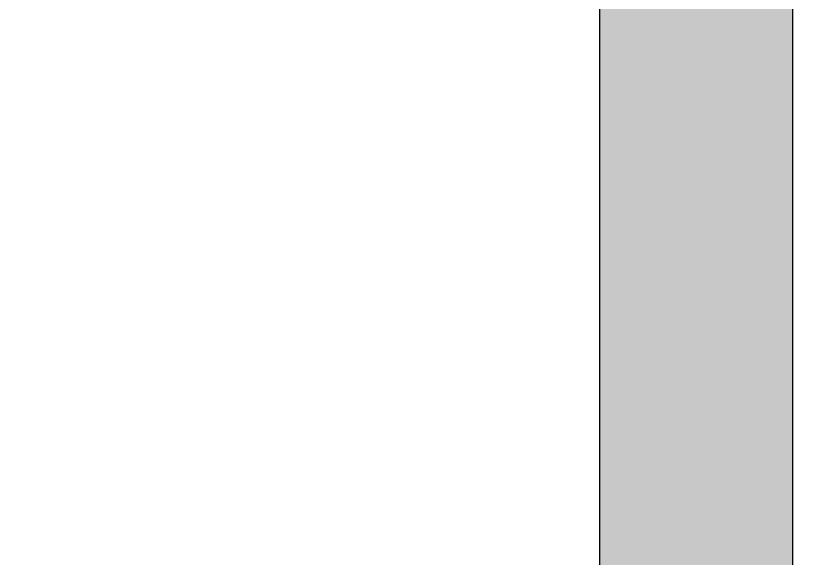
# Model space of a CAD drawing. Header units: millimetres. Extents: x -3516 to 16250, y -11500 to 11784.
# Drawn here: x -3508 to -2474, y -10094 to -9392 of the extents above; entities that cross this region are included whole.
import ezdxf

# ---------------------------------------------------------------- set-up
doc = ezdxf.new("R2010")
doc.units = ezdxf.units.MM
doc.set_wipeout_variables(frame=1)
doc.layers.add('Техника LTM 1050-3.1', color=250, linetype='Continuous')
doc.layers.add('Техника LTM 1050-3.1 Штрих', color=7, linetype='Continuous', true_color=0xffe79e)

# ---------------------------------------------------------------- blocks, each defined once
blk = doc.blocks.new('LTM 1050-3.1-20230312.115')
at = {"color": 0, "linetype": 'ByBlock', "lineweight": -2, "ltscale": 20, "transparency": 16777216}
blk.add_wipeout([(97.8, 90.8), (125, 63.6), (125, -2000), (-125, -2000), (-125, 63.6), (-97.8, 90.8)], dxfattribs=at)
at = {"layer": 'Техника LTM 1050-3.1 Штрих', "ltscale": 20, "true_color": 0xadadad, "transparency": 16777216}
h = blk.add_hatch(color=253, dxfattribs=at)
h.dxf.hatch_style = 1
h.paths.add_polyline_path([(-97.8, 90.8), (97.8, 90.8), (125, 63.6), (125, -2000), (-125, -2000), (-125, 63.6)])
at = {"color": 0, "linetype": 'ByBlock', "lineweight": -2, "ltscale": 20, "transparency": 16777216}
blk.add_lwpolyline([(-97.8, 90.8), (97.8, 90.8), (125, 63.6), (125, -2000), (-125, -2000), (-125, 63.6)], close=True, dxfattribs=at)
blk = doc.blocks.new('*U68')
at = {"color": 0, "linetype": 'ByBlock', "lineweight": -2, "ltscale": 20, "transparency": 16777216}
blk.add_blockref('LTM 1050-3.1-20230312.115', (2625, 3200), dxfattribs=at)

msp = doc.modelspace()

# ---------------------------------------------------------------- block references
at = {"layer": 'Техника LTM 1050-3.1', "rotation": 180}
msp.add_blockref('*U68', (0, -8000), dxfattribs=at)

doc.saveas('drawing.dxf')
